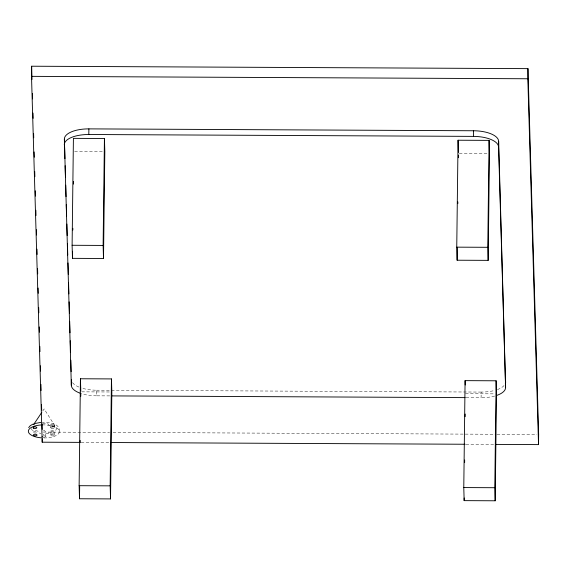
<?xml version="1.0" encoding="UTF-8"?>
<svg xmlns="http://www.w3.org/2000/svg" width="567" height="567" viewBox="0 0 567 567"><rect width="100%" height="100%" fill="white"/><g stroke="black" fill="none" stroke-linecap="round" stroke-linejoin="round"><path stroke-width="0.43" stroke-dasharray="2.83 2.13" d="M50.661 427.759L50.697 424.945M50.881 435.151L50.917 432.337M54.389 427.773L54.425 424.959M54.602 435.165L54.638 432.352M59.372 431.494C60.194 422.911 48.259 422.309 42.227 422.302M109.707 395.894L96.447 395.83L96.51 390.202A24.82 10.447 0.7 0 1 80.805 387.785M466.06 397.63L481.092 397.701L481.163 392.073A24.82 10.447 0.7 0 0 494.693 390.436M45.856 436.774L45.7 432.295L44.311 430.133M42.731 410.997L44.134 408.906L56.005 427.596A12.41 5.223 0.7 0 1 56.09 429.687L56.069 429.736A2.821 1.191 0.7 0 1 55.516 430.233L54.666 430.544A4.104 1.729 0.7 0 1 52.646 430.771A3.721 1.566 0.7 0 0 49.053 432.288A4.104 1.729 0.7 0 1 48.514 433.138M43.255 430.502L43.645 430.197M48.507 433.138L47.763 433.5A2.821 1.191 0.7 0 1 46.586 433.734L45.899 433.783A1.864 0.787 0.7 0 1 45.027 434.506A1.864 0.787 0.7 0 1 43.078 434.492M74.653 151.424L103.088 151.559M459.305 153.296L487.74 153.437M96.51 390.202L481.163 392.073M81.683 391.84L110.976 391.981M465.472 393.711L494.764 393.852M43.212 432.068L109.566 432.394M113.102 432.408L496.182 434.272M497.068 434.279L536.878 434.471M81.131 442.38L109.445 442.522M465.982 444.259L494.289 444.393M96.447 395.83A24.82 10.447 0.7 0 1 81.414 393.64M78.877 387.055A24.82 10.447 0.7 0 1 72.434 382.512M494.622 396.064A24.82 10.447 0.7 0 1 481.092 397.701M504.042 385.581A24.82 10.447 0.7 0 1 497.387 389.586M42.936 435.995A1.864 0.787 0.7 0 1 45.374 436.122A1.864 0.787 0.7 0 1 45.459 437.157A1.864 0.787 0.7 0 1 43.042 437.306M42.277 424.903A15.515 6.535 0.7 0 1 59.344 431.203A15.515 6.535 0.7 0 1 44.049 437.951M31.49 428.546A12.41 5.223 0.7 0 0 31.78 429.616A2.821 1.191 0.7 0 0 32.369 430.119L33.233 430.438A4.104 1.729 0.7 0 0 35.267 430.686A3.721 1.566 0.7 0 1 38.946 432.238A4.104 1.729 0.7 0 0 39.541 433.096L40.307 433.464A2.821 1.191 0.7 0 0 41.015 433.642M42.525 423.4A12.41 5.223 0.7 0 1 46.168 423.492L46.288 423.499A2.821 1.191 0.7 0 1 47.479 423.747L48.238 424.116A4.104 1.729 0.7 0 1 48.833 424.966A3.721 1.566 0.7 0 0 52.518 426.519A4.104 1.729 0.7 0 1 54.56 426.767L55.424 427.093A2.821 1.191 0.7 0 1 56.013 427.596M51.299 435.64A1.864 0.787 0.7 0 0 54.482 435.456A1.864 0.787 0.7 0 0 52.447 434.379A1.864 0.787 0.7 0 0 51.299 435.64M51.335 432.827A1.864 0.787 0.7 0 0 54.517 432.642A1.864 0.787 0.7 0 0 52.483 431.565A1.864 0.787 0.7 0 0 51.335 432.827M51.08 428.248A1.864 0.787 0.7 0 0 54.262 428.064A1.864 0.787 0.7 0 0 52.228 426.986A1.864 0.787 0.7 0 0 51.08 428.248M51.115 425.434A1.864 0.787 0.7 0 0 54.297 425.25A1.864 0.787 0.7 0 0 52.263 424.173A1.864 0.787 0.7 0 0 51.115 425.434M33.786 432.734A1.864 0.787 0.7 0 0 36.968 432.557A1.864 0.787 0.7 0 0 34.934 431.48A1.864 0.787 0.7 0 0 33.786 432.734"/><path stroke-width="0.85" d="M80.245 442.38L42.206 442.196L31.511 76.347L31.639 66.219L527.955 68.635L538.65 434.478L538.53 444.613L496.061 444.4M42.206 442.196L42.249 438.815M80.734 393.413A24.82 10.447 0.7 0 1 71.322 385.255L64.369 139.213A24.82 10.447 0.7 0 1 88.877 128.879L473.523 130.757A24.82 10.447 0.7 0 1 498.648 141.325L505.601 387.367A24.82 10.447 0.7 0 1 496.664 395.44M72.108 245.277L73.412 138.355L104.434 138.504L104.817 151.573L103.506 258.495L72.484 258.346L72.108 245.277L103.123 245.433L103.506 258.495M72.484 258.346L72.576 251.273M72.831 230.067L72.852 228.303M73.391 184.119L73.426 181.468M71.322 385.255L71.392 379.628A24.82 10.447 0.7 0 0 71.52 380.57M79.132 485.692L80.436 378.77L111.458 378.919L111.841 391.988L110.537 498.91L79.515 498.762L79.132 485.692L110.154 485.848L110.537 498.91M79.515 498.762L79.663 486.387M80.202 442.203L80.223 440.439M80.769 396.255L80.797 393.604M64.298 144.84A24.82 10.447 0.7 0 1 88.806 134.507L88.877 128.879M103.123 245.433L104.434 138.504M110.154 485.848L111.458 378.919M456.754 247.155L458.058 140.226L489.08 140.375L489.463 153.444L488.159 260.366L457.137 260.218L456.754 247.155L487.776 247.304L488.159 260.366M457.137 260.218L457.286 247.85M457.831 203.659L457.853 201.895M458.391 157.711L458.419 155.06M463.778 487.57L465.089 380.641L496.111 380.79L496.486 393.859L495.182 500.781L464.16 500.633L463.778 487.57L494.8 487.719L495.182 500.781M464.16 500.633L464.196 497.982M464.628 462.637L464.656 459.986M465.188 416.681L465.224 414.03M505.601 387.367L498.577 146.952A24.82 10.447 0.7 0 0 473.459 136.385L473.523 130.757M487.776 247.304L489.08 140.375M498.577 146.952L498.648 141.325M494.8 487.719L496.111 380.79M538.53 444.613L527.834 78.763L527.955 68.635M28.683 427.617L30.285 425.661L32.921 424.151M33.765 424.364L41.795 412.393M34.162 423.677L40.76 422.387M31.511 76.347L527.834 78.763M88.806 134.507L473.459 136.385M111.479 395.901L465.174 397.623M111.21 442.529L465.096 444.252M458.058 140.226L458.419 152.424M465.089 380.641L465.216 384.993M80.436 378.77L80.797 390.961M64.369 139.213L64.518 144.514M64.574 146.286L64.936 158.661M65.141 165.727L65.474 177.223M65.708 185.175L66.041 196.664M66.275 204.623L66.615 216.112M66.842 224.064L67.182 235.553M67.416 243.512L67.749 255.001M67.983 262.953L68.316 274.449M68.55 282.401L68.883 293.89M69.117 301.85L69.457 313.338M69.684 321.291L70.025 332.786M70.258 340.739L70.591 352.227M70.825 360.187L71.159 371.676M31.639 66.219L32.021 79.472M32.439 93.612L32.595 98.913M33.006 113.053L33.162 118.354M33.602 133.38L33.729 137.795M34.14 151.935L34.296 157.236M34.707 171.376L34.863 176.677M35.274 190.817L35.43 196.118M35.849 210.258L35.997 215.559M36.416 229.699L36.572 235M36.983 249.14L37.139 254.441M37.55 268.581L37.706 273.882M38.117 288.022L38.273 293.323M38.684 307.463L38.84 312.764M39.258 326.904L39.407 332.205M39.825 346.345L39.981 351.646M40.392 365.786L40.548 371.087M40.93 384.348L41.115 390.528M41.526 404.668L41.682 409.969M42.093 424.109L42.249 429.41M505.672 381.74A24.82 10.447 0.7 0 1 505.317 383.639M42.206 436.81A1.864 0.787 0.7 0 1 42.171 436.519M33.68 424.307A1.864 0.787 0.7 0 1 34.303 424.137M41.228 437.83A15.515 6.535 0.7 0 1 28.357 431.04A15.515 6.535 0.7 0 1 42.277 424.903M33.751 435.555A1.864 0.787 0.7 0 0 36.933 435.371A1.864 0.787 0.7 0 0 34.899 434.294A1.864 0.787 0.7 0 0 33.751 435.555M33.531 428.163A1.864 0.787 0.7 0 0 36.72 427.979A1.864 0.787 0.7 0 0 34.686 426.901A1.864 0.787 0.7 0 0 33.531 428.163"/></g></svg>
